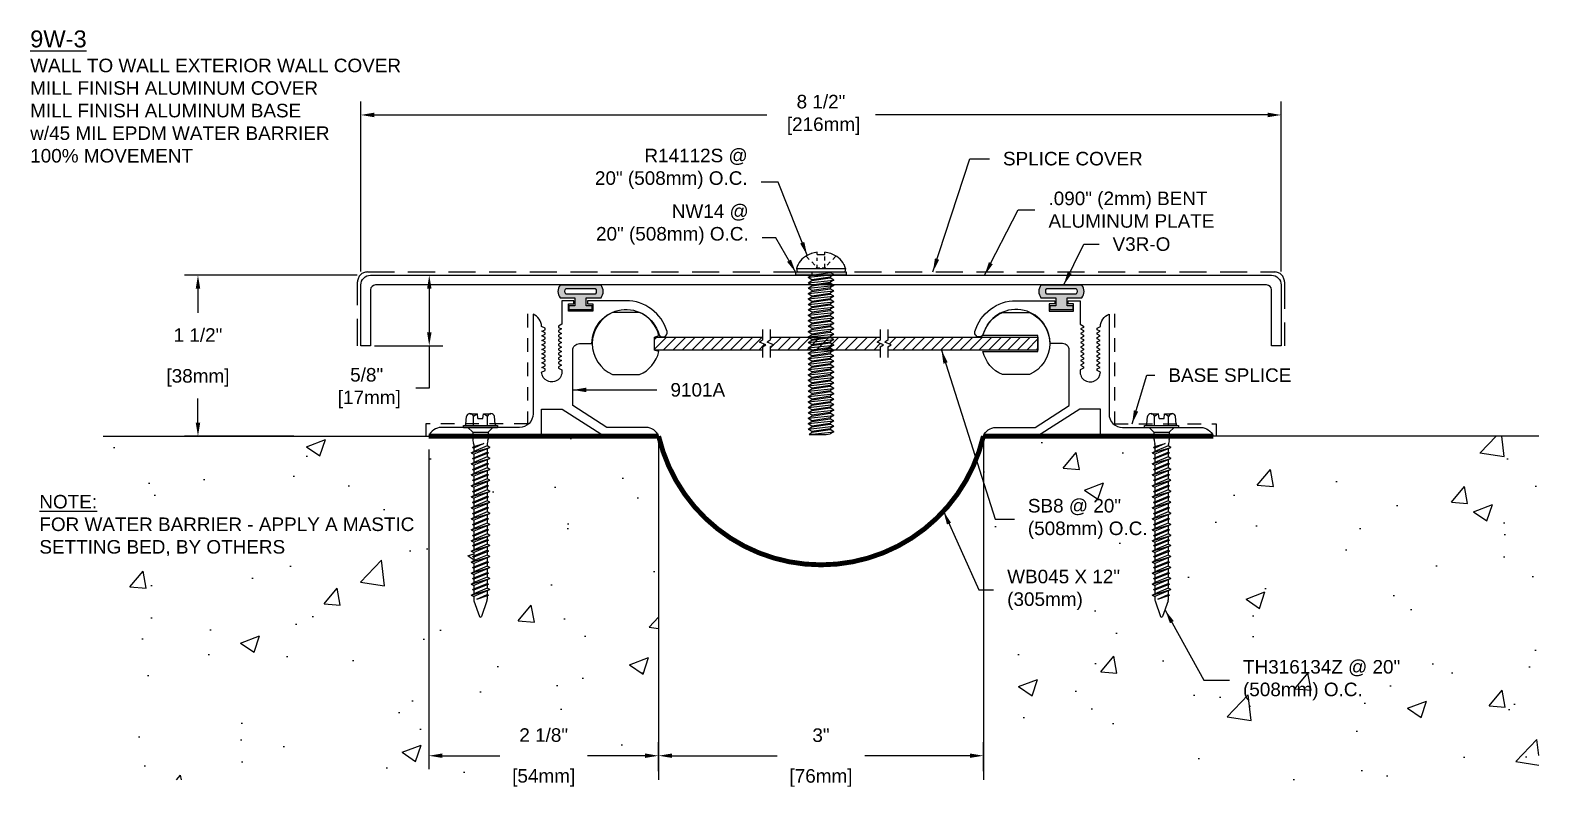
# Model space of a CAD drawing. Header units: inches. Extents: x 1.6 to 30.5, y 3.5 to 10.5.
# Drawn here: x 1.63 to 15.56, y 3.53 to 10.51 of the extents above; entities that cross this region are included whole.
import ezdxf

# ---------------------------------------------------------------- set-up
doc = ezdxf.new("R2010")
doc.units = ezdxf.units.IN
doc.header["$MEASUREMENT"] = 0
doc.linetypes.add('DASHED2', pattern=[0.375, 0.25, -0.125])
for name, color, linetype in [('ANCHORS', 4, 'Continuous'), ('CONDITIONS', 1, 'Continuous'), ('DIMENSIONS', 3, 'Continuous'), ('FILLERS', 2, 'Continuous'), ('METALS', 7, 'Continuous'), ('TEXT', 2, 'Continuous')]:
    doc.layers.add(name, color=color, linetype=linetype)
doc.styles.add('ARIAL', font='arial.ttf')
doc.dimstyles.new('Arial', dxfattribs={"dimtxt": 0.125, "dimasz": 0.125, "dimexe": 0.125, "dimexo": 0.125, "dimgap": 0.125, "dimtad": 0, "dimtih": 1, "dimtoh": 1, "dimdec": 4, "dimzin": 3, "dimdsep": 46, "dimlunit": 4, "dimtxsty": 'ARIAL', "dimcen": 0.125, "dimadec": 0, "dimazin": 0, "dimtfac": 1, "dimtdec": 4, "dimtofl": 0, "dimtmove": 0, "dimatfit": 3, "dimfxl": 0, "dimfrac": 2, "dimtolj": 1, "dimtzin": 0, "dimarcsym": 0})
pattern_1 = [(50, (0, 0.045), (1.79315, -0.15688), [0.1875, -2.0625]), (355, (0, 0.045), (-0.34688, 1.88048), [0.15, -1.65]), (100.451, (0.1494, 0.032), (1.44627, 1.7236), [0.15935, -1.75286]), (46.184, (0, 0.545), (2.6681, -0.4138), [0.28125, -3.09375]), (96.636, (0.2223, 0.5105), (2.33666, 2.4353), [0.23903, -2.6293]), (351.184, (0, 0.545), (2.33665, 2.4353), [0.225, -2.475]), (21, (0.25, 0.42), (1.49227, -1.00655), [0.1875, -2.0625]), (326, (0.25, 0.42), (0.60829, 1.81288), [0.15, -1.65]), (71.451, (0.3744, 0.3361), (2.10056, 0.80633), [0.15935, -1.75286]), (37.5, (0, 0.045), (0.0304, 0.832235), [0, -1.63, 0, -1.675, 0, -1.65625]), (7.5, (0, 0.045), (0.657674, 0.98603), [0, -0.955, 0, -1.5925, 0, -0.63125]), (327.5, (-0.5575, 0.045), (1.334556, -0.056387), [0, -0.625, 0, -1.95, 0, -2.5875]), (317.5, (-0.8075, 0.045), (1.457965, 0.25026), [0, -0.8125, 0, -1.295, 0, -1.8375])]

# ---------------------------------------------------------------- blocks, each defined once
blk = doc.blocks.new('TH-316134')
for p, q in [((-0.157, 0.019), (0.157, 0.019)), ((-0.157, 0), (-0.157, 0.019)), ((-0.157, 0), (0.157, 0)), ((-0.135, 0.029), (-0.129, 0.1)), ((-0.115, 0), (-0.07, -0.045)), ((-0.097, 0.127), (-0.027, 0.127)), ((-0.065, 0.019), (-0.065, 0.1)), ((-0.023, 0.083), (-0.027, 0.127)), ((-0.023, 0.083), (0.023, 0.083)), ((0.023, 0.083), (0.027, 0.127)), ((0.027, 0.127), (0.097, 0.127)), ((0.064, 0.019), (0.064, 0.1)), ((0.115, 0), (0.07, -0.045)), ((0.135, 0.029), (0.129, 0.1)), ((0.157, 0.019), (0.157, 0)), ((-0.07, -0.045), (0.07, -0.045)), ((-0.07, -0.045), (-0.07, -0.112)), ((-0.069, -0.122), (-0.063, -0.148)), ((0.069, -0.122), (0.063, -0.148)), ((0.07, -0.045), (0.07, -0.112)), ((-0.086, -0.234), (0.086, -0.184)), ((-0.086, -0.234), (-0.062, -0.221)), ((-0.086, -0.234), (-0.062, -0.247)), ((-0.074, -0.184), (0.032, -0.147)), ((-0.074, -0.184), (-0.062, -0.177)), ((-0.074, -0.184), (-0.062, -0.19)), ((-0.074, -0.285), (0.074, -0.234)), ((0.032, -0.147), (-0.062, -0.19)), ((-0.062, -0.177), (0.032, -0.147)), ((-0.062, -0.157), (-0.062, -0.177)), ((0.062, -0.171), (-0.062, -0.221)), ((-0.062, -0.19), (-0.062, -0.221)), ((0.062, -0.197), (-0.062, -0.247)), ((-0.062, -0.279), (0.062, -0.228)), ((0.062, -0.241), (-0.062, -0.291)), ((-0.062, -0.247), (-0.062, -0.279)), ((0.062, -0.272), (-0.062, -0.323)), ((0.062, -0.157), (0.062, -0.171)), ((0.086, -0.184), (0.062, -0.171)), ((0.086, -0.184), (0.062, -0.197)), ((0.062, -0.197), (0.062, -0.228)), ((0.074, -0.234), (0.062, -0.228)), ((0.074, -0.234), (0.062, -0.241)), ((0.062, -0.241), (0.062, -0.272)), ((0.086, -0.285), (0.062, -0.272)), ((-0.086, -0.336), (0.086, -0.285)), ((-0.086, -0.336), (-0.062, -0.323)), ((-0.086, -0.336), (-0.062, -0.349)), ((-0.086, -0.437), (0.086, -0.387)), ((-0.074, -0.285), (-0.062, -0.279)), ((-0.074, -0.285), (-0.062, -0.291)), ((-0.074, -0.387), (0.074, -0.336)), ((-0.074, -0.387), (-0.062, -0.381)), ((-0.074, -0.387), (-0.062, -0.393)), ((-0.062, -0.291), (-0.062, -0.323)), ((0.062, -0.298), (-0.062, -0.349)), ((-0.062, -0.381), (0.062, -0.33)), ((0.062, -0.342), (-0.062, -0.393)), ((-0.062, -0.349), (-0.062, -0.381)), ((0.062, -0.374), (-0.062, -0.425)), ((-0.062, -0.393), (-0.062, -0.425)), ((0.062, -0.4), (-0.062, -0.45)), ((0.086, -0.285), (0.062, -0.298)), ((0.062, -0.298), (0.062, -0.33)), ((0.074, -0.336), (0.062, -0.33)), ((0.074, -0.336), (0.062, -0.342)), ((0.062, -0.342), (0.062, -0.374)), ((0.086, -0.387), (0.062, -0.374)), ((0.086, -0.387), (0.062, -0.4)), ((0.062, -0.4), (0.062, -0.431)), ((-0.086, -0.437), (-0.062, -0.425)), ((-0.086, -0.437), (-0.062, -0.45)), ((-0.086, -0.539), (0.086, -0.488)), ((-0.086, -0.539), (-0.062, -0.526)), ((-0.086, -0.539), (-0.062, -0.552)), ((-0.074, -0.488), (0.074, -0.437)), ((-0.074, -0.488), (-0.062, -0.482)), ((-0.074, -0.488), (-0.062, -0.494)), ((-0.074, -0.59), (0.074, -0.539)), ((-0.062, -0.482), (0.062, -0.431)), ((0.062, -0.444), (-0.062, -0.494)), ((-0.062, -0.45), (-0.062, -0.482)), ((0.062, -0.475), (-0.062, -0.526)), ((-0.062, -0.494), (-0.062, -0.526)), ((0.062, -0.501), (-0.062, -0.552)), ((-0.062, -0.584), (0.062, -0.533)), ((0.062, -0.545), (-0.062, -0.596)), ((-0.062, -0.552), (-0.062, -0.584)), ((0.074, -0.437), (0.062, -0.431)), ((0.074, -0.437), (0.062, -0.444)), ((0.062, -0.444), (0.062, -0.475)), ((0.086, -0.488), (0.062, -0.475)), ((0.086, -0.488), (0.062, -0.501)), ((0.062, -0.501), (0.062, -0.533)), ((0.074, -0.539), (0.062, -0.533)), ((0.074, -0.539), (0.062, -0.545)), ((0.062, -0.545), (0.062, -0.577)), ((-0.086, -0.641), (0.086, -0.59)), ((-0.086, -0.641), (-0.062, -0.628)), ((-0.086, -0.641), (-0.062, -0.654)), ((-0.086, -0.742), (0.086, -0.691)), ((-0.074, -0.59), (-0.062, -0.584)), ((-0.074, -0.59), (-0.062, -0.596)), ((-0.074, -0.691), (0.074, -0.641)), ((-0.074, -0.691), (-0.062, -0.685)), ((-0.074, -0.691), (-0.062, -0.698)), ((0.062, -0.577), (-0.062, -0.628)), ((-0.062, -0.596), (-0.062, -0.628)), ((0.062, -0.603), (-0.062, -0.654)), ((-0.062, -0.685), (0.062, -0.634)), ((0.062, -0.647), (-0.062, -0.698)), ((-0.062, -0.654), (-0.062, -0.685)), ((0.062, -0.678), (-0.062, -0.729)), ((0.086, -0.59), (0.062, -0.577)), ((0.086, -0.59), (0.062, -0.603)), ((0.062, -0.603), (0.062, -0.634)), ((0.074, -0.641), (0.062, -0.634)), ((0.074, -0.641), (0.062, -0.647)), ((0.062, -0.647), (0.062, -0.678)), ((0.086, -0.691), (0.062, -0.678)), ((0.086, -0.691), (0.062, -0.704)), ((-0.086, -0.742), (-0.062, -0.729)), ((-0.086, -0.742), (-0.062, -0.755)), ((-0.086, -0.844), (0.086, -0.793)), ((-0.086, -0.844), (-0.062, -0.831)), ((-0.074, -0.793), (0.074, -0.742)), ((-0.074, -0.793), (-0.062, -0.787)), ((-0.074, -0.793), (-0.062, -0.799)), ((-0.062, -0.698), (-0.062, -0.729)), ((0.062, -0.704), (-0.062, -0.755)), ((-0.062, -0.787), (0.062, -0.736)), ((0.062, -0.748), (-0.062, -0.799)), ((-0.062, -0.755), (-0.062, -0.787)), ((0.062, -0.78), (-0.062, -0.831)), ((-0.062, -0.799), (-0.062, -0.831)), ((0.062, -0.806), (-0.062, -0.857)), ((0.062, -0.704), (0.062, -0.736)), ((0.074, -0.742), (0.062, -0.736)), ((0.074, -0.742), (0.062, -0.748)), ((0.062, -0.748), (0.062, -0.78)), ((0.086, -0.793), (0.062, -0.78)), ((0.086, -0.793), (0.062, -0.806)), ((0.062, -0.806), (0.062, -0.838)), ((-0.086, -0.844), (-0.062, -0.857)), ((-0.086, -0.945), (0.086, -0.895)), ((-0.086, -0.945), (-0.062, -0.932)), ((-0.086, -0.945), (-0.062, -0.958)), ((-0.074, -0.895), (0.074, -0.844)), ((-0.074, -0.895), (-0.062, -0.888)), ((-0.074, -0.895), (-0.062, -0.901)), ((-0.074, -0.996), (0.074, -0.945)), ((-0.062, -0.888), (0.062, -0.838)), ((0.062, -0.85), (-0.062, -0.901)), ((-0.062, -0.857), (-0.062, -0.888)), ((0.062, -0.882), (-0.062, -0.932)), ((-0.062, -0.901), (-0.062, -0.932)), ((0.062, -0.907), (-0.062, -0.958)), ((-0.062, -0.99), (0.062, -0.939)), ((0.062, -0.951), (-0.062, -1.002)), ((-0.062, -0.958), (-0.062, -0.99)), ((0.074, -0.844), (0.062, -0.838)), ((0.074, -0.844), (0.062, -0.85)), ((0.062, -0.85), (0.062, -0.882)), ((0.086, -0.895), (0.062, -0.882)), ((0.086, -0.895), (0.062, -0.907)), ((0.062, -0.907), (0.062, -0.939)), ((0.074, -0.945), (0.062, -0.939)), ((0.074, -0.945), (0.062, -0.951)), ((0.062, -0.951), (0.062, -0.983)), ((-0.086, -1.047), (0.086, -0.996)), ((-0.086, -1.047), (-0.062, -1.034)), ((-0.086, -1.047), (-0.062, -1.06)), ((-0.086, -1.141), (0.086, -1.09)), ((-0.074, -0.996), (-0.062, -0.99)), ((-0.074, -0.996), (-0.062, -1.002)), ((-0.074, -1.09), (0.074, -1.039)), ((-0.074, -1.09), (-0.062, -1.084)), ((-0.074, -1.09), (-0.062, -1.096)), ((0.062, -0.983), (-0.062, -1.034)), ((-0.062, -1.002), (-0.062, -1.034)), ((0.062, -1.009), (-0.062, -1.06)), ((-0.062, -1.084), (0.062, -1.033)), ((0.062, -1.045), (-0.062, -1.096)), ((-0.062, -1.052), (-0.062, -1.084)), ((0.062, -1.077), (-0.062, -1.128)), ((-0.062, -1.096), (-0.062, -1.128)), ((0.062, -1.103), (-0.062, -1.154)), ((0.086, -0.996), (0.062, -0.983)), ((0.086, -0.996), (0.062, -1.009)), ((0.062, -1.001), (0.062, -1.033)), ((0.074, -1.039), (0.062, -1.033)), ((0.074, -1.039), (0.062, -1.045)), ((0.062, -1.045), (0.062, -1.077)), ((0.086, -1.09), (0.062, -1.077)), ((0.086, -1.09), (0.062, -1.103)), ((0.062, -1.103), (0.062, -1.134)), ((-0.086, -1.141), (-0.062, -1.128)), ((-0.086, -1.141), (-0.062, -1.154)), ((-0.086, -1.242), (0.086, -1.191)), ((-0.086, -1.242), (-0.062, -1.229)), ((-0.086, -1.242), (-0.062, -1.255)), ((-0.074, -1.191), (0.074, -1.141)), ((-0.074, -1.191), (-0.062, -1.185)), ((-0.074, -1.191), (-0.062, -1.198)), ((-0.074, -1.293), (0.074, -1.242)), ((-0.062, -1.185), (0.062, -1.134)), ((0.062, -1.147), (-0.062, -1.198)), ((-0.062, -1.154), (-0.062, -1.185)), ((0.062, -1.178), (-0.062, -1.229)), ((-0.062, -1.198), (-0.062, -1.229)), ((0.062, -1.204), (-0.062, -1.255)), ((-0.062, -1.287), (0.062, -1.236)), ((0.062, -1.248), (-0.062, -1.299)), ((0.074, -1.141), (0.062, -1.134)), ((0.074, -1.141), (0.062, -1.147)), ((0.062, -1.147), (0.062, -1.178)), ((0.086, -1.191), (0.062, -1.178)), ((0.086, -1.191), (0.062, -1.204)), ((0.062, -1.204), (0.062, -1.236)), ((0.074, -1.242), (0.062, -1.236)), ((0.074, -1.242), (0.062, -1.248)), ((0.062, -1.248), (0.062, -1.28)), ((-0.086, -1.344), (0.086, -1.293)), ((-0.086, -1.344), (-0.062, -1.331)), ((-0.086, -1.344), (-0.062, -1.357)), ((-0.074, -1.293), (-0.062, -1.287)), ((-0.074, -1.293), (-0.062, -1.299)), ((-0.074, -1.395), (0.074, -1.344)), ((-0.074, -1.395), (-0.062, -1.388)), ((-0.062, -1.255), (-0.062, -1.287)), ((0.062, -1.28), (-0.062, -1.331)), ((-0.062, -1.299), (-0.062, -1.331)), ((0.062, -1.306), (-0.062, -1.357)), ((-0.062, -1.388), (0.062, -1.338)), ((0.062, -1.35), (-0.062, -1.401)), ((-0.062, -1.357), (-0.062, -1.388)), ((0.062, -1.382), (-0.062, -1.432)), ((0.086, -1.293), (0.062, -1.28)), ((0.086, -1.293), (0.062, -1.306)), ((0.062, -1.306), (0.062, -1.338)), ((0.074, -1.344), (0.062, -1.338)), ((0.074, -1.344), (0.062, -1.35)), ((0.062, -1.35), (0.062, -1.382)), ((0.086, -1.395), (0.062, -1.382)), ((-0.086, -1.445), (0.086, -1.395)), ((-0.086, -1.445), (-0.062, -1.432)), ((-0.086, -1.445), (-0.062, -1.458)), ((-0.086, -1.547), (0.086, -1.496)), ((-0.074, -1.395), (-0.062, -1.401)), ((-0.074, -1.496), (0.074, -1.445)), ((-0.074, -1.496), (-0.062, -1.49)), ((-0.074, -1.496), (-0.062, -1.502)), ((-0.062, -1.401), (-0.062, -1.432)), ((0.062, -1.407), (-0.062, -1.458)), ((-0.062, -1.49), (0.062, -1.439)), ((0.062, -1.451), (-0.062, -1.502)), ((-0.062, -1.458), (-0.062, -1.49)), ((0.062, -1.483), (-0.062, -1.534)), ((-0.062, -1.502), (-0.062, -1.534)), ((0.062, -1.509), (-0.062, -1.56)), ((0.086, -1.395), (0.062, -1.407)), ((0.062, -1.407), (0.062, -1.439)), ((0.074, -1.445), (0.062, -1.439)), ((0.074, -1.445), (0.062, -1.451)), ((0.062, -1.451), (0.062, -1.483)), ((0.086, -1.496), (0.062, -1.483)), ((0.086, -1.496), (0.062, -1.509)), ((0.062, -1.509), (0.062, -1.541)), ((-0.086, -1.547), (-0.062, -1.534)), ((-0.086, -1.547), (-0.062, -1.56)), ((-0.062, -1.56), (-0.062, -1.586)), ((-0.06, -1.601), (-0.01, -1.744)), ((-0.034, -1.584), (0.062, -1.541)), ((-0.034, -1.584), (0.074, -1.547)), ((0.062, -1.553), (-0.034, -1.584)), ((0.06, -1.601), (0.01, -1.744)), ((0.074, -1.547), (0.062, -1.541)), ((0.074, -1.547), (0.062, -1.553)), ((0.062, -1.553), (0.062, -1.586))]:
    blk.add_line(p, q)
for centre, radius, start, end in [((-0.146, 0.03), 0.0112, 270, 355), ((-0.097, 0.095), 0.0327, 9.285, 170.715), ((0, 0.038), 0.0896, 107.4215, 136.0407), ((0, 0.038), 0.0896, 43.9593, 72.5785), ((0.097, 0.095), 0.0327, 9.285, 170.715), ((0.146, 0.03), 0.0112, 185, 270), ((-0.023, -0.112), 0.0465, 180, 191.9357), ((0.023, -0.112), 0.0465, 348.0643, 0), ((-0.109, -0.157), 0.0465, 0, 11.9357), ((0.109, -0.157), 0.0465, 168.0643, 180), ((-0.016, -1.586), 0.0465, 180, 199.3058), ((0.016, -1.586), 0.0465, 340.6942, 0), ((0, -1.739), 0.0106, 204.1001, 335.8999)]:
    blk.add_arc(centre, radius, start, end)
blk = doc.blocks.new('TH316134')
blk.add_blockref('TH-316134', (0, 0))
blk = doc.blocks.new('*D3')
at = {"layer": 'Defpoints', "color": 0}
for p in [(4.769, 8.25), (3.175, 6.765), (4.184, 6.765)]:
    blk.add_point(p, dxfattribs=at)
at = {"layer": 'DIMENSIONS', "color": 0, "lineweight": -2}
for p, q in [((4.644, 8.25), (3.05, 8.25)), ((3.175, 8.125), (3.175, 7.902)), ((3.175, 6.89), (3.175, 7.113)), ((4.059, 6.765), (3.05, 6.765))]:
    blk.add_line(p, q, dxfattribs=at)
at = {"layer": 'DIMENSIONS', "color": 0}
for points in [[(3.154, 8.125), (3.196, 8.125), (3.175, 8.25)], [(3.154, 6.89), (3.196, 6.89), (3.175, 6.765)]]:
    blk.add_solid(points, dxfattribs=at)
at = {"layer": 'DIMENSIONS', "color": 0, "char_height": 0.125, "attachment_point": 5, "style": 'ARIAL'}
for s, insert in [('\\A1;1 1/2"', (3.175, 7.697)), ('\\A1;[38mm]', (3.175, 7.302))]:
    blk.add_mtext(s, dxfattribs=dict(at, insert=insert))
blk = doc.blocks.new('*D4')
at = {"layer": 'Defpoints', "color": 0}
for p in [(5.307, 6.765), (7.429, 3.815), (7.429, 3.547)]:
    blk.add_point(p, dxfattribs=at)
at = {"layer": 'DIMENSIONS', "color": 0, "lineweight": -2}
for p, q in [((5.307, 6.64), (5.307, 3.69)), ((7.429, 3.672), (7.429, 3.94)), ((5.432, 3.815), (5.963, 3.815)), ((7.304, 3.815), (6.772, 3.815))]:
    blk.add_line(p, q, dxfattribs=at)
at = {"layer": 'DIMENSIONS', "color": 0}
for points in [[(5.432, 3.836), (5.432, 3.795), (5.307, 3.815)], [(7.304, 3.836), (7.304, 3.795), (7.429, 3.815)]]:
    blk.add_solid(points, dxfattribs=at)
at = {"layer": 'DIMENSIONS', "color": 0, "char_height": 0.125, "attachment_point": 5, "style": 'ARIAL'}
for s, insert in [('\\A1;2 1/8"', (6.368, 4.005)), ('\\A1;[54mm]', (6.368, 3.611))]:
    blk.add_mtext(s, dxfattribs=dict(at, insert=insert))
blk = doc.blocks.new('*D5')
at = {"layer": 'Defpoints', "color": 0}
for p in [(4.769, 8.25), (4.679, 7.597), (5.311, 7.597)]:
    blk.add_point(p, dxfattribs=at)
at = {"layer": 'DIMENSIONS', "color": 0, "lineweight": -2}
for p, q in [((4.894, 8.25), (5.436, 8.25)), ((5.311, 8.125), (5.311, 7.722)), ((4.804, 7.597), (5.436, 7.597)), ((5.311, 7.597), (5.311, 7.208)), ((5.311, 7.208), (5.186, 7.208))]:
    blk.add_line(p, q, dxfattribs=at)
at = {"layer": 'DIMENSIONS', "color": 0}
for points in [[(5.291, 8.125), (5.332, 8.125), (5.311, 8.25)], [(5.291, 7.722), (5.332, 7.722), (5.311, 7.597)]]:
    blk.add_solid(points, dxfattribs=at)
at = {"layer": 'DIMENSIONS', "color": 0, "insert": (4.733, 7.208), "char_height": 0.125, "attachment_point": 5, "style": 'ARIAL'}
blk.add_mtext('\\A1;5/8"\\P [17mm]', dxfattribs=at)
blk = doc.blocks.new('*D6')
at = {"layer": 'Defpoints', "color": 0}
for p in [(10.429, 3.815), (7.429, 3.547), (10.429, 3.547)]:
    blk.add_point(p, dxfattribs=at)
at = {"layer": 'DIMENSIONS', "color": 0, "lineweight": -2}
for p, q in [((7.429, 3.672), (7.429, 3.94)), ((10.429, 3.672), (10.429, 3.94)), ((7.554, 3.815), (8.525, 3.815)), ((10.304, 3.815), (9.334, 3.815))]:
    blk.add_line(p, q, dxfattribs=at)
at = {"layer": 'DIMENSIONS', "color": 0}
for points in [[(7.554, 3.836), (7.554, 3.795), (7.429, 3.815)], [(10.304, 3.836), (10.304, 3.795), (10.429, 3.815)]]:
    blk.add_solid(points, dxfattribs=at)
at = {"layer": 'DIMENSIONS', "color": 0, "char_height": 0.125, "attachment_point": 5, "style": 'ARIAL'}
for s, insert in [('\\A1;3"', (8.929, 4.004)), ('\\A1;[76mm]', (8.929, 3.61))]:
    blk.add_mtext(s, dxfattribs=dict(at, insert=insert))
blk = doc.blocks.new('*D7')
at = {"layer": 'Defpoints', "color": 0}
for p in [(13.179, 9.729), (4.679, 8.16), (13.179, 8.16)]:
    blk.add_point(p, dxfattribs=at)
at = {"layer": 'DIMENSIONS', "color": 0, "lineweight": -2}
for p, q in [((4.679, 8.285), (4.679, 9.854)), ((13.179, 8.285), (13.179, 9.854)), ((4.804, 9.729), (8.428, 9.729)), ((13.054, 9.729), (9.431, 9.729))]:
    blk.add_line(p, q, dxfattribs=at)
at = {"layer": 'DIMENSIONS', "color": 0}
for points in [[(4.804, 9.75), (4.804, 9.708), (4.679, 9.729)], [(13.054, 9.75), (13.054, 9.708), (13.179, 9.729)]]:
    blk.add_solid(points, dxfattribs=at)
at = {"layer": 'DIMENSIONS', "color": 0, "insert": (8.929, 9.729), "char_height": 0.125, "attachment_point": 5, "style": 'ARIAL'}
blk.add_mtext('\\A1;8 1/2"\\P [216mm]', dxfattribs=at)
blk = doc.blocks.new('SB8')
h = blk.add_hatch()
h.set_pattern_fill('ANSI31', color=256, scale=0.5, style=0)
h.paths.add_polyline_path([(10.933, 12.34), (10.933, 12.46), (9.547, 12.46), (9.547, 12.43), (9.518, 12.411), (9.576, 12.389), (9.547, 12.37), (9.547, 12.34)])
h.paths.add_polyline_path([(8.46, 12.46), (8.46, 12.43), (8.431, 12.411), (8.489, 12.389), (8.46, 12.37), (8.46, 12.34), (9.477, 12.34), (9.477, 12.37), (9.506, 12.389), (9.448, 12.411), (9.477, 12.43), (9.477, 12.46)])
h.paths.add_polyline_path([(8.361, 12.411), (8.39, 12.43), (8.39, 12.46), (7.391, 12.46), (7.391, 12.34), (8.39, 12.34), (8.39, 12.37), (8.419, 12.389)])
for p, q in [((8.39, 12.43), (8.361, 12.411)), ((8.419, 12.389), (8.361, 12.411)), ((8.39, 12.53), (8.39, 12.43)), ((8.46, 12.43), (8.431, 12.411)), ((8.489, 12.389), (8.431, 12.411)), ((8.46, 12.53), (8.46, 12.43)), ((9.477, 12.43), (9.448, 12.411)), ((9.506, 12.389), (9.448, 12.411)), ((9.477, 12.53), (9.477, 12.43)), ((9.547, 12.43), (9.518, 12.411)), ((9.576, 12.389), (9.518, 12.411)), ((9.547, 12.53), (9.547, 12.43)), ((8.39, 12.37), (8.419, 12.389)), ((8.39, 12.37), (8.39, 12.27)), ((8.46, 12.37), (8.489, 12.389)), ((8.46, 12.37), (8.46, 12.27)), ((9.477, 12.37), (9.506, 12.389)), ((9.477, 12.37), (9.477, 12.27)), ((9.547, 12.37), (9.576, 12.389)), ((9.547, 12.37), (9.547, 12.27))]:
    blk.add_line(p, q)
for points in [[(7.432, 12.474, 0.233897), (7.254, 12.686), (7.004, 12.686, 0.654654), (7.004, 12.113), (7.254, 12.113, 0.233897), (7.432, 12.325), (7.391, 12.34), (7.391, 12.46)], [(10.933, 12.474), (10.425, 12.474, -0.233897), (10.604, 12.686), (10.854, 12.686, -0.654654), (10.854, 12.113), (10.604, 12.113, -0.233897), (10.425, 12.325), (10.933, 12.325)]]:
    blk.add_lwpolyline(points, format="xyb", close=True)
for points in [[(7.391, 12.46), (8.39, 12.46)], [(8.46, 12.46), (9.477, 12.46)], [(9.547, 12.46), (10.933, 12.46), (10.933, 12.34), (9.547, 12.34)], [(8.39, 12.34), (7.391, 12.34)], [(9.477, 12.34), (8.46, 12.34)]]:
    blk.add_lwpolyline(points)
blk = doc.blocks.new('9101a')
blk.add_lwpolyline([(-0.925, 0.836), (-0.897, 0.822), (-0.925, 0.807), (-0.925, 0.795), (-0.897, 0.78), (-0.925, 0.766), (-0.925, 0.753), (-0.897, 0.739), (-0.925, 0.724), (-0.925, 0.711), (-0.897, 0.697), (-0.925, 0.682), (-0.925, 0.67), (-0.897, 0.655), (-0.925, 0.641), (-0.925, 0.628), (-0.895, 0.613, -1.093785), (-1.08, 0.591), (-1.049, 0.607), (-1.049, 0.62), (-1.077, 0.634), (-1.049, 0.649), (-1.049, 0.661), (-1.077, 0.676), (-1.049, 0.691), (-1.049, 0.703), (-1.077, 0.718), (-1.049, 0.732), (-1.049, 0.745), (-1.077, 0.759), (-1.049, 0.774), (-1.049, 0.786), (-1.077, 0.801), (-1.049, 0.816), (-1.049, 0.828), (-1.077, 0.843), (-1.049, 0.857), (-1.049, 0.87), (-1.077, 0.884), (-1.049, 0.899), (-1.049, 0.911), (-1.077, 0.926), (-1.049, 0.941), (-1.049, 0.953), (-1.077, 0.968), (-1.049, 0.982), (-1.049, 0.995), (-1.08, 1.011, 0.304337), (-1.16, 1.125), (-1.16, 0.205, -0.414214), (-1.285, 0.08), (-2.006, 0.08, 0.310805), (-2.123, 0), (-1.08, 0), (-1.08, 0.25), (-0.89, 0.25), (-0.5, 0), (0, 0, 0.306943), (-0.115, 0.08), (-0.477, 0.08), (-0.793, 0.283), (-0.793, 0.792, -0.414214), (-0.731, 0.854), (-0.616, 0.854, -0.865696), (0.001, 0.944, 1), (0.078, 0.966, 0.330951), (-0.301, 1.25), (-0.658, 1.25), (-0.658, 1.22), (-0.608, 1.22), (-0.608, 1.152), (-0.833, 1.152), (-0.833, 1.22), (-0.783, 1.22), (-0.783, 1.25), (-0.893, 1.25), (-0.893, 1.032), (-0.925, 1.016), (-0.925, 1.003), (-0.897, 0.989), (-0.925, 0.974), (-0.925, 0.961), (-0.897, 0.947), (-0.925, 0.932), (-0.925, 0.92), (-0.897, 0.905), (-0.925, 0.891), (-0.925, 0.878), (-0.897, 0.864), (-0.925, 0.849)], format="xyb", close=True)
blk = doc.blocks.new('V3Rb')
h = blk.add_hatch(color=256)
h.paths.add_polyline_path([(0.189, 0.227), (-0.189, 0.227, 0.336159), (-0.189, 0.11), (-0.053, 0.11), (-0.053, 0.035), (-0.108, 0.035), (-0.108, 0), (0.108, 0), (0.108, 0.035), (0.052, 0.035), (0.052, 0.11), (0.15, 0.11), (0.189, 0.11, 0.336159)])
h.paths.add_polyline_path([(0.136, 0.142), (-0.136, 0.142, -0.325717), (-0.136, 0.196), (0.136, 0.196, -0.325717)], flags=16)
blk.add_lwpolyline([(0.189, 0.11, 0.336159), (0.189, 0.227), (-0.189, 0.227, 0.336159), (-0.189, 0.11), (-0.053, 0.11), (-0.053, 0.035), (-0.108, 0.035), (-0.108, 0), (0.108, 0), (0.108, 0.035), (0.052, 0.035), (0.052, 0.11), (0.189, 0.11)], format="xyb")
blk.add_lwpolyline([(0.136, 0.196, -0.325717), (0.136, 0.142), (-0.136, 0.142, -0.325717), (-0.136, 0.196)], format="xyb", close=True)
blk = doc.blocks.new('R14112')
for p, q in [((-0.109, 0.116), (-0.133, 0.141)), ((-0.034, 0.161), (-0.034, 0.182)), ((-0.034, 0.161), (0.034, 0.161)), ((0.034, 0.161), (0.034, 0.182)), ((0.034, 0.106), (0.034, 0.142)), ((0.109, 0.116), (0.133, 0.141)), ((-0.226, 0.031), (0.226, 0.031)), ((-0.226, 0.031), (-0.22, 0)), ((-0.22, 0), (0.22, 0)), ((-0.057, 0.062), (-0.086, 0.092)), ((-0.085, 0), (-0.085, -0.03)), ((-0.034, 0.038), (-0.042, 0.046)), ((-0.034, 0.103), (-0.034, 0.131)), ((-0.034, 0.038), (-0.034, 0.065)), ((-0.034, 0.038), (-0.01, 0.038)), ((0.01, 0.038), (0.034, 0.038)), ((0.034, 0.038), (0.034, 0.073)), ((0.034, 0.038), (0.042, 0.046)), ((0.057, 0.062), (0.086, 0.092)), ((0.085, 0), (0.085, -0.005)), ((0.226, 0.031), (0.22, 0)), ((-0.119, -0.05), (0.119, -0.025)), ((-0.119, -0.05), (-0.085, -0.03)), ((-0.119, -0.05), (-0.085, -0.07)), ((-0.119, -0.1), (0.119, -0.075)), ((-0.119, -0.1), (-0.085, -0.08)), ((-0.119, -0.1), (-0.085, -0.12)), ((-0.119, -0.15), (0.119, -0.125)), ((-0.119, -0.15), (-0.085, -0.13)), ((-0.085, -0.03), (0.085, -0.005)), ((-0.085, -0.07), (0.085, -0.045)), ((-0.085, -0.08), (0.085, -0.055)), ((-0.085, -0.07), (-0.085, -0.08)), ((-0.085, -0.12), (0.085, -0.095)), ((-0.085, -0.13), (0.085, -0.105)), ((-0.085, -0.12), (-0.085, -0.13)), ((0.119, -0.025), (0.085, -0.005)), ((0.119, -0.025), (0.085, -0.045)), ((0.085, -0.045), (0.085, -0.055)), ((0.119, -0.075), (0.085, -0.055)), ((0.119, -0.075), (0.085, -0.095)), ((0.085, -0.095), (0.085, -0.105)), ((0.119, -0.125), (0.085, -0.105)), ((0.119, -0.125), (0.085, -0.145)), ((-0.119, -0.15), (-0.085, -0.17)), ((-0.119, -0.2), (0.119, -0.175)), ((-0.119, -0.2), (-0.085, -0.18)), ((-0.119, -0.2), (-0.085, -0.22)), ((-0.119, -0.25), (0.119, -0.225)), ((-0.119, -0.25), (-0.085, -0.23)), ((-0.119, -0.25), (-0.085, -0.27)), ((-0.119, -0.3), (0.119, -0.275)), ((-0.085, -0.17), (0.085, -0.145)), ((-0.085, -0.18), (0.085, -0.155)), ((-0.085, -0.17), (-0.085, -0.18)), ((-0.085, -0.22), (0.085, -0.195)), ((-0.085, -0.23), (0.085, -0.205)), ((-0.085, -0.22), (-0.085, -0.23)), ((-0.085, -0.27), (0.085, -0.245)), ((-0.085, -0.28), (0.085, -0.255)), ((-0.085, -0.27), (-0.085, -0.28)), ((0.085, -0.145), (0.085, -0.155)), ((0.119, -0.175), (0.085, -0.155)), ((0.119, -0.175), (0.085, -0.195)), ((0.085, -0.195), (0.085, -0.205)), ((0.119, -0.225), (0.085, -0.205)), ((0.119, -0.225), (0.085, -0.245)), ((0.085, -0.245), (0.085, -0.255)), ((0.119, -0.275), (0.085, -0.255)), ((0.119, -0.275), (0.085, -0.295)), ((-0.119, -0.3), (-0.085, -0.28)), ((-0.119, -0.3), (-0.085, -0.32)), ((-0.119, -0.35), (0.119, -0.325)), ((-0.119, -0.35), (-0.085, -0.33)), ((-0.119, -0.35), (-0.085, -0.37)), ((-0.119, -0.4), (0.119, -0.375)), ((-0.119, -0.4), (-0.085, -0.38)), ((-0.119, -0.4), (-0.085, -0.42)), ((-0.085, -0.32), (0.085, -0.295)), ((-0.085, -0.33), (0.085, -0.305)), ((-0.085, -0.32), (-0.085, -0.33)), ((-0.085, -0.37), (0.085, -0.345)), ((-0.085, -0.38), (0.085, -0.355)), ((-0.085, -0.37), (-0.085, -0.38)), ((-0.085, -0.42), (0.085, -0.395)), ((-0.085, -0.43), (0.085, -0.405)), ((0.085, -0.295), (0.085, -0.305)), ((0.119, -0.325), (0.085, -0.305)), ((0.119, -0.325), (0.085, -0.345)), ((0.085, -0.345), (0.085, -0.355)), ((0.119, -0.375), (0.085, -0.355)), ((0.119, -0.375), (0.085, -0.395)), ((0.085, -0.395), (0.085, -0.405)), ((0.119, -0.425), (0.085, -0.405)), ((-0.119, -0.45), (0.119, -0.425)), ((-0.119, -0.45), (-0.085, -0.43)), ((-0.119, -0.45), (-0.085, -0.47)), ((-0.119, -0.5), (0.119, -0.475)), ((-0.119, -0.5), (-0.085, -0.48)), ((-0.119, -0.5), (-0.085, -0.52)), ((-0.119, -0.55), (0.119, -0.525)), ((-0.119, -0.55), (-0.085, -0.53)), ((-0.119, -0.55), (-0.085, -0.57)), ((-0.085, -0.42), (-0.085, -0.43)), ((-0.085, -0.47), (0.085, -0.445)), ((-0.085, -0.48), (0.085, -0.455)), ((-0.085, -0.47), (-0.085, -0.48)), ((-0.085, -0.52), (0.085, -0.495)), ((-0.085, -0.53), (0.085, -0.505)), ((-0.085, -0.52), (-0.085, -0.53)), ((-0.085, -0.57), (0.085, -0.545)), ((-0.085, -0.58), (0.085, -0.555)), ((0.119, -0.425), (0.085, -0.445)), ((0.085, -0.445), (0.085, -0.455)), ((0.119, -0.475), (0.085, -0.455)), ((0.119, -0.475), (0.085, -0.495)), ((0.085, -0.495), (0.085, -0.505)), ((0.119, -0.525), (0.085, -0.505)), ((0.119, -0.525), (0.085, -0.545)), ((0.085, -0.545), (0.085, -0.555)), ((0.119, -0.575), (0.085, -0.555)), ((-0.119, -0.6), (0.119, -0.575)), ((-0.119, -0.6), (-0.085, -0.58)), ((-0.119, -0.6), (-0.085, -0.62)), ((-0.119, -0.65), (0.119, -0.625)), ((-0.119, -0.65), (-0.085, -0.63)), ((-0.119, -0.65), (-0.085, -0.67)), ((-0.119, -0.7), (0.119, -0.675)), ((-0.119, -0.7), (-0.085, -0.68)), ((-0.085, -0.57), (-0.085, -0.58)), ((-0.085, -0.62), (0.085, -0.595)), ((-0.085, -0.63), (0.085, -0.605)), ((-0.085, -0.62), (-0.085, -0.63)), ((-0.085, -0.67), (0.085, -0.645)), ((-0.085, -0.68), (0.085, -0.655)), ((-0.085, -0.67), (-0.085, -0.68)), ((-0.085, -0.72), (0.085, -0.695)), ((0.119, -0.575), (0.085, -0.595)), ((0.085, -0.595), (0.085, -0.605)), ((0.119, -0.625), (0.085, -0.605)), ((0.119, -0.625), (0.085, -0.645)), ((0.085, -0.645), (0.085, -0.655)), ((0.119, -0.675), (0.085, -0.655)), ((0.119, -0.675), (0.085, -0.695)), ((0.085, -0.695), (0.085, -0.705)), ((-0.119, -0.7), (-0.085, -0.72)), ((-0.119, -0.75), (0.119, -0.725)), ((-0.119, -0.75), (-0.085, -0.73)), ((-0.119, -0.75), (-0.085, -0.77)), ((-0.119, -0.8), (0.119, -0.775)), ((-0.119, -0.8), (-0.085, -0.78)), ((-0.119, -0.8), (-0.085, -0.82)), ((-0.119, -0.85), (0.119, -0.825)), ((-0.119, -0.85), (-0.085, -0.83)), ((-0.085, -0.73), (0.085, -0.705)), ((-0.085, -0.72), (-0.085, -0.73)), ((-0.085, -0.77), (0.085, -0.745)), ((-0.085, -0.78), (0.085, -0.755)), ((-0.085, -0.77), (-0.085, -0.78)), ((-0.085, -0.82), (0.085, -0.795)), ((-0.085, -0.83), (0.085, -0.805)), ((-0.085, -0.82), (-0.085, -0.83)), ((0.119, -0.725), (0.085, -0.705)), ((0.119, -0.725), (0.085, -0.745)), ((0.085, -0.745), (0.085, -0.755)), ((0.119, -0.775), (0.085, -0.755)), ((0.119, -0.775), (0.085, -0.795)), ((0.085, -0.795), (0.085, -0.805)), ((0.119, -0.825), (0.085, -0.805)), ((0.119, -0.825), (0.085, -0.845)), ((-0.119, -0.85), (-0.085, -0.87)), ((-0.119, -0.9), (0.119, -0.875)), ((-0.119, -0.9), (-0.085, -0.88)), ((-0.119, -0.9), (-0.085, -0.92)), ((-0.119, -0.95), (0.119, -0.925)), ((-0.119, -0.95), (-0.085, -0.93)), ((-0.119, -0.95), (-0.085, -0.97)), ((-0.119, -1), (0.119, -0.975)), ((-0.085, -0.87), (0.085, -0.845)), ((-0.085, -0.88), (0.085, -0.855)), ((-0.085, -0.87), (-0.085, -0.88)), ((-0.085, -0.92), (0.085, -0.895)), ((-0.085, -0.93), (0.085, -0.905)), ((-0.085, -0.92), (-0.085, -0.93)), ((-0.085, -0.97), (0.085, -0.945)), ((-0.085, -0.98), (0.085, -0.955)), ((-0.085, -0.97), (-0.085, -0.98)), ((0.085, -0.845), (0.085, -0.855)), ((0.119, -0.875), (0.085, -0.855)), ((0.119, -0.875), (0.085, -0.895)), ((0.085, -0.895), (0.085, -0.905)), ((0.119, -0.925), (0.085, -0.905)), ((0.119, -0.925), (0.085, -0.945)), ((0.085, -0.945), (0.085, -0.955)), ((0.119, -0.975), (0.085, -0.955)), ((0.119, -0.975), (0.085, -0.995)), ((-0.119, -1), (-0.085, -0.98)), ((-0.119, -1), (-0.085, -1.02)), ((-0.119, -1.05), (0.119, -1.025)), ((-0.119, -1.05), (-0.085, -1.03)), ((-0.119, -1.05), (-0.085, -1.07)), ((-0.119, -1.1), (0.119, -1.075)), ((-0.119, -1.1), (-0.085, -1.08)), ((-0.119, -1.1), (-0.085, -1.12)), ((-0.085, -1.02), (0.085, -0.995)), ((-0.085, -1.03), (0.085, -1.005)), ((-0.085, -1.02), (-0.085, -1.03)), ((-0.085, -1.07), (0.085, -1.045)), ((-0.085, -1.08), (0.085, -1.055)), ((-0.085, -1.07), (-0.085, -1.08)), ((-0.085, -1.12), (0.085, -1.095)), ((-0.085, -1.13), (0.085, -1.105)), ((0.085, -0.995), (0.085, -1.005)), ((0.119, -1.025), (0.085, -1.005)), ((0.119, -1.025), (0.085, -1.045)), ((0.085, -1.045), (0.085, -1.055)), ((0.119, -1.075), (0.085, -1.055)), ((0.119, -1.075), (0.085, -1.095)), ((0.085, -1.095), (0.085, -1.105)), ((0.119, -1.125), (0.085, -1.105)), ((-0.119, -1.15), (0.119, -1.125)), ((-0.119, -1.15), (-0.085, -1.13)), ((-0.119, -1.15), (-0.085, -1.17)), ((-0.119, -1.2), (0.119, -1.175)), ((-0.119, -1.2), (-0.085, -1.18)), ((-0.119, -1.2), (-0.085, -1.22)), ((-0.119, -1.25), (0.119, -1.225)), ((-0.119, -1.25), (-0.085, -1.23)), ((-0.119, -1.25), (-0.085, -1.27)), ((-0.085, -1.12), (-0.085, -1.13)), ((-0.085, -1.17), (0.085, -1.145)), ((-0.085, -1.18), (0.085, -1.155)), ((-0.085, -1.17), (-0.085, -1.18)), ((-0.085, -1.22), (0.085, -1.195)), ((-0.085, -1.23), (0.085, -1.205)), ((-0.085, -1.22), (-0.085, -1.23)), ((-0.085, -1.27), (0.085, -1.245)), ((0.119, -1.125), (0.085, -1.145)), ((0.085, -1.145), (0.085, -1.155)), ((0.119, -1.175), (0.085, -1.155)), ((0.119, -1.175), (0.085, -1.195)), ((0.085, -1.195), (0.085, -1.205)), ((0.119, -1.225), (0.085, -1.205)), ((0.119, -1.225), (0.085, -1.245)), ((0.085, -1.245), (0.085, -1.255)), ((-0.119, -1.3), (0.119, -1.275)), ((-0.119, -1.3), (-0.085, -1.28)), ((-0.119, -1.3), (-0.085, -1.32)), ((-0.119, -1.35), (0.119, -1.325)), ((-0.119, -1.35), (-0.085, -1.33)), ((-0.119, -1.35), (-0.085, -1.37)), ((-0.119, -1.4), (0.119, -1.375)), ((-0.119, -1.4), (-0.085, -1.38)), ((-0.085, -1.28), (0.085, -1.255)), ((-0.085, -1.27), (-0.085, -1.28)), ((-0.085, -1.32), (0.085, -1.295)), ((-0.085, -1.33), (0.085, -1.305)), ((-0.085, -1.32), (-0.085, -1.33)), ((-0.085, -1.37), (0.085, -1.345)), ((-0.085, -1.38), (0.085, -1.355)), ((-0.085, -1.37), (-0.085, -1.38)), ((0.119, -1.275), (0.085, -1.255)), ((0.119, -1.275), (0.085, -1.295)), ((0.085, -1.295), (0.085, -1.305)), ((0.119, -1.325), (0.085, -1.305)), ((0.119, -1.325), (0.085, -1.345)), ((0.085, -1.345), (0.085, -1.355)), ((0.119, -1.375), (0.085, -1.355)), ((0.119, -1.375), (0.085, -1.395)), ((-0.119, -1.4), (-0.085, -1.42)), ((-0.119, -1.45), (0.119, -1.425)), ((-0.119, -1.45), (-0.085, -1.43)), ((-0.119, -1.45), (-0.085, -1.47)), ((-0.11, -1.5), (0.119, -1.475)), ((-0.11, -1.5), (-0.085, -1.48)), ((-0.11, -1.5), (0.048, -1.5)), ((-0.085, -1.42), (0.085, -1.395)), ((-0.085, -1.43), (0.085, -1.405)), ((-0.085, -1.42), (-0.085, -1.43)), ((-0.085, -1.47), (0.085, -1.445)), ((-0.085, -1.48), (0.085, -1.455)), ((-0.085, -1.47), (-0.085, -1.48)), ((0.048, -1.5), (0.085, -1.495)), ((0.085, -1.395), (0.085, -1.405)), ((0.119, -1.425), (0.085, -1.405)), ((0.119, -1.425), (0.085, -1.445)), ((0.085, -1.445), (0.085, -1.455)), ((0.119, -1.475), (0.085, -1.455)), ((0.119, -1.475), (0.085, -1.495))]:
    blk.add_line(p, q)
for centre, radius, start, end in [((-0.016, -0.051), 0.232, 108.4084, 128.7816), ((0, -0.1), 0.284, 96.8718, 108.4084), ((0, -0.1), 0.284, 71.5916, 83.1282), ((0.016, -0.051), 0.232, 51.2184, 71.5916), ((-0.08, 0), 0.149, 152.7282, 167.9922), ((-0.041, -0.02), 0.192, 128.7816, 152.7282), ((0.041, -0.02), 0.192, 27.2718, 51.2184), ((0.08, 0), 0.149, 12.0078, 27.2718)]:
    blk.add_arc(centre, radius, start, end)

msp = doc.modelspace()

# ---------------------------------------------------------------- hatches: boundary and pattern name
at = {"layer": 'ANCHORS'}
msp.add_hatch(color=256, dxfattribs=at).paths.add_polyline_path([(8.69678, 8.28043), (8.69678, 8.24983), (9.16178, 8.24983), (9.16178, 8.28043)])
at = {"layer": 'CONDITIONS'}
h = msp.add_hatch(dxfattribs=at)
h.set_pattern_fill('AR-CONC', color=256, scale=0.25, style=0)
h.set_pattern_definition(pattern_1)
h.paths.add_polyline_path([(7.42928, 6.76483), (5.85368, 6.76483), (5.85368, 6.74287), (5.84719, 6.71214, 0.05212645), (5.84618, 6.70253), (5.84618, 6.68916), (5.87018, 6.67623), (5.84618, 6.66331), (5.84618, 6.63161), (5.85763, 6.62545), (5.84618, 6.61929), (5.84618, 6.58759), (5.87018, 6.57467), (5.84618, 6.56175), (5.84618, 6.53005), (5.85763, 6.52389), (5.84618, 6.51773), (5.84618, 6.48603), (5.87018, 6.47311), (5.84618, 6.46018), (5.84618, 6.42849), (5.85763, 6.42233), (5.84618, 6.41616), (5.84618, 6.38447), (5.87018, 6.37154), (5.84618, 6.35862), (5.84618, 6.32693), (5.85763, 6.32076), (5.84618, 6.3146), (5.84618, 6.28291), (5.87018, 6.26998), (5.84618, 6.25706), (5.84618, 6.22536), (5.85763, 6.2192), (5.84618, 6.21304), (5.84618, 6.18134), (5.87018, 6.16842), (5.84618, 6.1555), (5.84618, 6.1238), (5.85763, 6.11764), (5.84618, 6.11148), (5.84618, 6.07978), (5.87018, 6.06686), (5.84618, 6.05393), (5.84618, 6.02224), (5.85763, 6.01608), (5.84618, 6.00991), (5.84618, 5.97822), (5.87018, 5.96529), (5.84618, 5.95237), (5.84618, 5.92068), (5.85763, 5.91451), (5.84618, 5.90835), (5.84618, 5.87666), (5.87018, 5.86373), (5.84618, 5.85081), (5.84618, 5.82693), (5.85763, 5.82076), (5.84618, 5.8146), (5.84618, 5.78291), (5.87018, 5.76998), (5.84618, 5.75706), (5.84618, 5.72536), (5.85763, 5.7192), (5.84618, 5.71304), (5.84618, 5.68134), (5.87018, 5.66842), (5.84618, 5.6555), (5.84618, 5.6238), (5.85763, 5.61764), (5.84618, 5.61148), (5.84618, 5.57978), (5.87018, 5.56686), (5.84618, 5.55393), (5.84618, 5.52224), (5.85763, 5.51608), (5.84618, 5.50991), (5.84618, 5.47822), (5.87018, 5.46529), (5.84618, 5.45237), (5.84618, 5.42068), (5.85763, 5.41451), (5.84618, 5.40835), (5.84618, 5.37666), (5.87018, 5.36373), (5.84618, 5.35081), (5.84618, 5.31911), (5.85763, 5.31295), (5.84618, 5.30679), (5.84618, 5.26626), (5.79416, 5.11774, -0.77412328), (5.77371, 5.11774), (5.72168, 5.26626), (5.72168, 5.30003), (5.69768, 5.31295), (5.72168, 5.32588), (5.72168, 5.35757), (5.71024, 5.36373), (5.72168, 5.3699), (5.72168, 5.40159), (5.69768, 5.41451), (5.72168, 5.42744), (5.72168, 5.45913), (5.71024, 5.46529), (5.72168, 5.47146), (5.72168, 5.50315), (5.69768, 5.51608), (5.72168, 5.529), (5.72168, 5.56069), (5.71024, 5.56686), (5.72168, 5.57302), (5.72168, 5.60471), (5.69768, 5.61764), (5.72168, 5.63056), (5.72168, 5.66226), (5.71024, 5.66842), (5.72168, 5.67458), (5.72168, 5.70628), (5.69768, 5.7192), (5.72168, 5.73213), (5.72168, 5.76382), (5.71024, 5.76998), (5.72168, 5.77615), (5.72168, 5.80003), (5.69768, 5.81295), (5.72168, 5.82588), (5.72168, 5.85757), (5.71024, 5.86373), (5.72168, 5.8699), (5.72168, 5.90159), (5.69768, 5.91451), (5.72168, 5.92744), (5.72168, 5.95913), (5.71024, 5.96529), (5.72168, 5.97146), (5.72168, 6.00315), (5.69768, 6.01608), (5.72168, 6.029), (5.72168, 6.06069), (5.71024, 6.06686), (5.72168, 6.07302), (5.72168, 6.10471), (5.69768, 6.11764), (5.72168, 6.13056), (5.72168, 6.16226), (5.71024, 6.16842), (5.72168, 6.17458), (5.72168, 6.20628), (5.69768, 6.2192), (5.72168, 6.23213), (5.72168, 6.26382), (5.71024, 6.26998), (5.72168, 6.27615), (5.72168, 6.30784), (5.69768, 6.32076), (5.72168, 6.33369), (5.72168, 6.36538), (5.71024, 6.37154), (5.72168, 6.37771), (5.72168, 6.4094), (5.69768, 6.42233), (5.72168, 6.43525), (5.72168, 6.46694), (5.71024, 6.47311), (5.72168, 6.47927), (5.72168, 6.51096), (5.69768, 6.52389), (5.72168, 6.53681), (5.72168, 6.56851), (5.71024, 6.57467), (5.72168, 6.58083), (5.72168, 6.61253), (5.69768, 6.62545), (5.72168, 6.63838), (5.72168, 6.67007), (5.71024, 6.67623), (5.72168, 6.6824), (5.72168, 6.70253, 0.05212645), (5.72068, 6.71214), (5.71418, 6.74287), (5.71418, 6.76483), (2.2997, 6.76483), (2.2997, 3.59191), (7.42928, 3.59191)])
h.paths.add_polyline_path([(5.77371, 5.11774, 0.04186283), (5.77429, 5.11607)], flags=16)
h.paths.add_polyline_path([(6.10337, 4.06049), (6.63253, 4.06049), (6.63253, 3.6604), (6.10337, 3.6604)], flags=24)
h = msp.add_hatch(dxfattribs=at)
h.set_pattern_fill('AR-CONC', color=256, scale=0.25, style=0)
h.set_pattern_definition(pattern_1)
h.paths.add_polyline_path([(12.01237, 5.45913), (12.00092, 5.46529), (12.01237, 5.47146), (12.01237, 5.50315), (11.98837, 5.51608), (12.01237, 5.529), (12.01237, 5.56069), (12.00092, 5.56686), (12.01237, 5.57302), (12.01237, 5.60471), (11.98837, 5.61764), (12.01237, 5.63056), (12.01237, 5.66226), (12.00092, 5.66842), (12.01237, 5.67458), (12.01237, 5.70628), (11.98837, 5.7192), (12.01237, 5.73213), (12.01237, 5.76382), (12.00092, 5.76998), (12.01237, 5.77615), (12.01237, 5.80003), (11.98837, 5.81295), (12.01237, 5.82588), (12.01237, 5.85757), (12.00092, 5.86373), (12.01237, 5.8699), (12.01237, 5.90159), (11.98837, 5.91451), (12.01237, 5.92744), (12.01237, 5.95913), (12.00092, 5.96529), (12.01237, 5.97146), (12.01237, 6.00315), (11.98837, 6.01608), (12.01237, 6.029), (12.01237, 6.06069), (12.00092, 6.06686), (12.01237, 6.07302), (12.01237, 6.10471), (11.98837, 6.11764), (12.01237, 6.13056), (12.01237, 6.16226), (12.00092, 6.16842), (12.01237, 6.17458), (12.01237, 6.20628), (11.98837, 6.2192), (12.01237, 6.23213), (12.01237, 6.26382), (12.00092, 6.26998), (12.01237, 6.27615), (12.01237, 6.30784), (11.98837, 6.32076), (12.01237, 6.33369), (12.01237, 6.36538), (12.00092, 6.37154), (12.01237, 6.37771), (12.01237, 6.4094), (11.98837, 6.42233), (12.01237, 6.43525), (12.01237, 6.46694), (12.00092, 6.47311), (12.01237, 6.47927), (12.01237, 6.51096), (11.98837, 6.52389), (12.01237, 6.53681), (12.01237, 6.56851), (12.00092, 6.57467), (12.01237, 6.58083), (12.01237, 6.61253), (11.98837, 6.62545), (12.01237, 6.63838), (12.01237, 6.67007), (12.00092, 6.67623), (12.01237, 6.6824), (12.01237, 6.70253, 0.05212645), (12.01136, 6.71214), (12.00487, 6.74287), (12.00487, 6.76483), (10.42928, 6.76483), (10.42928, 3.59191), (15.55885, 3.59191), (15.55885, 6.76483), (12.14437, 6.76483), (12.14437, 6.74287), (12.13787, 6.71214, 0.05212645), (12.13687, 6.70253), (12.13687, 6.68916), (12.16087, 6.67623), (12.13687, 6.66331), (12.13687, 6.63161), (12.14831, 6.62545), (12.13687, 6.61929), (12.13687, 6.58759), (12.16087, 6.57467), (12.13687, 6.56175), (12.13687, 6.53005), (12.14831, 6.52389), (12.13687, 6.51773), (12.13687, 6.48603), (12.16087, 6.47311), (12.13687, 6.46018), (12.13687, 6.42849), (12.14831, 6.42233), (12.13687, 6.41616), (12.13687, 6.38447), (12.16087, 6.37154), (12.13687, 6.35862), (12.13687, 6.32693), (12.14831, 6.32076), (12.13687, 6.3146), (12.13687, 6.28291), (12.16087, 6.26998), (12.13687, 6.25706), (12.13687, 6.22536), (12.14831, 6.2192), (12.13687, 6.21304), (12.13687, 6.18134), (12.16087, 6.16842), (12.13687, 6.1555), (12.13687, 6.1238), (12.14831, 6.11764), (12.13687, 6.11148), (12.13687, 6.07978), (12.16087, 6.06686), (12.13687, 6.05393), (12.13687, 6.02224), (12.14831, 6.01608), (12.13687, 6.00991), (12.13687, 5.97822), (12.16087, 5.96529), (12.13687, 5.95237), (12.13687, 5.92068), (12.14831, 5.91451), (12.13687, 5.90835), (12.13687, 5.87666), (12.16087, 5.86373), (12.13687, 5.85081), (12.13687, 5.82693), (12.14831, 5.82076), (12.13687, 5.8146), (12.13687, 5.78291), (12.16087, 5.76998), (12.13687, 5.75706), (12.13687, 5.72536), (12.14831, 5.7192), (12.13687, 5.71304), (12.13687, 5.68134), (12.16087, 5.66842), (12.13687, 5.6555), (12.13687, 5.6238), (12.14831, 5.61764), (12.13687, 5.61148), (12.13687, 5.57978), (12.16087, 5.56686), (12.13687, 5.55393), (12.13687, 5.52224), (12.14831, 5.51608), (12.13687, 5.50991), (12.13687, 5.47822), (12.16087, 5.46529), (12.13687, 5.45237), (12.13687, 5.42068), (12.14831, 5.41451), (12.13687, 5.40835), (12.13687, 5.37666), (12.16087, 5.36373), (12.13687, 5.35081), (12.13687, 5.31911), (12.14831, 5.31295), (12.13687, 5.30679), (12.13687, 5.26626), (12.08484, 5.11774, -0.77412328), (12.06439, 5.11774), (12.01237, 5.26626), (12.01237, 5.30003), (11.98837, 5.31295), (12.01237, 5.32588), (12.01237, 5.35757), (12.00092, 5.36373), (12.01237, 5.3699), (12.01237, 5.40159), (11.98837, 5.41451), (12.01237, 5.42744)])
h.paths.add_polyline_path([(12.06439, 5.11774, 0.04186283), (12.06498, 5.11607)], flags=16)
h.paths.add_polyline_path([(11.44597, 3.65477), (11.9742, 3.65477), (11.9742, 3.84227), (11.44597, 3.84227)], flags=24)
h.paths.add_polyline_path([(10.8086, 6.23299), (11.95142, 6.23299), (11.95142, 5.79588), (10.8086, 5.79588)], flags=24)
h.paths.add_polyline_path([(12.79534, 4.74627), (14.19158, 4.74627), (14.19158, 4.30916), (12.79534, 4.30916)], flags=24)

# ---------------------------------------------------------------- linework, layer by layer
msp.add_line((7.42928, 6.70483), (7.42928, 6.74983))
at = {"layer": 'ANCHORS'}
msp.add_lwpolyline([(9.16178, 8.24983), (8.69678, 8.24983), (8.69678, 8.28043), (9.16178, 8.28043)], close=True, dxfattribs=at)
at = {"layer": 'CONDITIONS'}
for points in [[(2.2997, 6.76483), (7.42928, 6.76483), (7.42928, 3.59191)], [(15.55885, 6.76483), (10.42928, 6.76483), (10.42928, 3.59191)]]:
    msp.add_lwpolyline(points, dxfattribs=at)
at = {"layer": 'FILLERS', "const_width": 0.045}
msp.add_lwpolyline([(5.30662, 6.76483), (7.42928, 6.76483, 0.79203119), (10.42928, 6.76483), (12.55193, 6.76483)], format="xyb", dxfattribs=at)
at = {"layer": 'METALS', "linetype": 'DASHED2'}
msp.add_lwpolyline([(4.64926, 7.59733), (4.64926, 8.18983, -0.41421356), (4.73926, 8.27983), (13.11929, 8.27983, -0.41421356), (13.20929, 8.18983), (13.20929, 7.59733)], format="xyb", dxfattribs=at)
at = {"layer": 'METALS'}
msp.add_lwpolyline([(4.67926, 7.59733), (4.67926, 8.15983, -0.41421356), (4.76926, 8.24983), (13.08929, 8.24983, -0.41421356), (13.17929, 8.15983), (13.17929, 7.59733), (13.08929, 7.59733), (13.08929, 8.11483, 0.41421356), (13.04429, 8.15983), (4.81426, 8.15983, 0.41421356), (4.76926, 8.11483), (4.76926, 7.59733)], format="xyb", close=True, dxfattribs=at)
at = {"layer": 'METALS', "linetype": 'DASHED2', "ltscale": 0.5}
for points in [[(6.21884, 7.89312), (6.21884, 6.87767), (5.27886, 6.87767), (5.27886, 6.76483)], [(11.63971, 7.89312), (11.63971, 6.87767), (12.57969, 6.87767), (12.57969, 6.76483)]]:
    msp.add_lwpolyline(points, dxfattribs=at)

# ---------------------------------------------------------------- block references
at = {"layer": 'ANCHORS'}
for name, p in [('R14112', (8.92928, 8.28043)), ('TH316134', (5.78393, 6.84483)), ('TH316134', (12.07462, 6.84483))]:
    msp.add_blockref(name, p, dxfattribs=at)
at = {"layer": 'FILLERS'}
for p in [(6.70876, 7.93233), (11.14979, 7.93233)]:
    msp.add_blockref('V3Rb', p, dxfattribs=at)
at = {"layer": 'METALS'}
for name, p in [('9101a', (7.42928, 6.76483)), ('SB8', (0, -4.78051))]:
    msp.add_blockref(name, p, dxfattribs=at)
at = {"layer": 'METALS', "xscale": -1}
msp.add_blockref('9101a', (10.42928, 6.76483), dxfattribs=at)

# ---------------------------------------------------------------- texts
at = {"layer": 'TEXT', "attachment_point": 1, "style": 'ARIAL'}
for s, insert, char_height, width in [('{\\L9W-3\\P\\H0.8x;\\lWALL TO WALL EXTERIOR WALL COVER\\PMILL FINISH ALUMINUM COVER\\PMILL FINISH ALUMINUM BASE\\Pw/45 MIL EPDM WATER BARRIER\\P100% MOVEMENT}', (1.62554, 10.50894), 0.15625, 4.3116564), ('{\\LNOTE:}\\PFOR WATER BARRIER - APPLY A MASTIC SETTING BED, BY OTHERS', (1.71011, 6.22234), 0.125, 3.5528074)]:
    msp.add_mtext(s, dxfattribs=dict(at, insert=insert, char_height=char_height, width=width))
at = {"layer": 'TEXT', "char_height": 0.125, "style": 'ARIAL'}
for s, insert, attachment_point in [('R14112S @\\P20" (508mm) O.C.', (8.25186, 9.04643), 9), ('SPLICE COVER', (10.60983, 9.3251), 4), ('.090" (2mm) BENT\\PALUMINUM PLATE', (11.0301, 8.85409), 4), ('\\A1;NW14 @\\P20" (508mm) O.C.', (8.26168, 8.5323), 9), ('V3R-O', (11.62202, 8.53642), 4), ('\\A1;BASE SPLICE', (12.13763, 7.3902), 1), ('9101A', (7.53891, 7.19138), 4), ('SB8 @ 20"\\P(508mm) O.C.', (10.83985, 5.99944), 4), ('WB045 X 12"\\P(305mm)', (10.64877, 5.34602), 4), ('TH316134Z @ 20"\\P(508mm) O.C.', (12.82659, 4.51271), 4)]:
    msp.add_mtext(s, dxfattribs=dict(at, insert=insert, attachment_point=attachment_point))

# ---------------------------------------------------------------- dimensions: what is measured, and where the dimension line sits
at = {"layer": 'DIMENSIONS'}
dim = msp.add_linear_dim(base=(13.17929, 9.72925), p1=(4.67926, 8.15983), p2=(13.17929, 8.15983), dimstyle='Arial', override={"dimpost": '\\X'}, dxfattribs=at)
dim.commit()
dim.dimension.update_dxf_attribs({"geometry": '*D7', "text_midpoint": (8.92928, 9.72925), "dimtype": 160})
dim = msp.add_linear_dim(base=(3.1747, 6.76483), p1=(4.76926, 8.24983), p2=(4.18433, 6.76483), angle=90, dimstyle='Arial', override={"dimpost": '\\X'}, dxfattribs=at)
dim.commit()
dim.dimension.update_dxf_attribs({"geometry": '*D3', "text_midpoint": (3.1747, 7.50733)})
dim = msp.add_linear_dim(base=(5.31141, 7.59733), p1=(4.76926, 8.24983), p2=(4.67926, 7.59733), angle=90, dimstyle='Arial', override={"dimpost": '\\X'}, dxfattribs=at)
dim.commit()
dim.dimension.update_dxf_attribs({"geometry": '*D5', "text_midpoint": (4.73339, 7.20826), "dimtype": 160})
for base, p1, p2, picture, middle in [((7.42928, 3.81544), (5.30662, 6.76483), (7.42928, 3.54691), '*D4', (6.36795, 3.81544)), ((10.42928, 3.81544), (7.42928, 3.54691), (10.42928, 3.54691), '*D6', (8.92928, 3.81544))]:
    dim = msp.add_linear_dim(base=base, p1=p1, p2=p2, dimstyle='Arial', override={"dimpost": '\\X'}, dxfattribs=at)
    dim.commit()
    dim.dimension.update_dxf_attribs({"geometry": picture, "text_midpoint": middle})

# ---------------------------------------------------------------- leaders
at = {"layer": 'TEXT', "annotation_type": 0, "has_hookline": 1, "hookline_direction": 0}
for points, text_width in [([(9.96216, 8.27983), (10.3047, 9.3251), (10.48483, 9.3251)], 1.28061), ([(10.44073, 8.24983), (10.7495, 8.85409), (10.9051, 8.85409)], 1.5237), ([(11.17073, 8.15969), (11.35647, 8.53642), (11.49702, 8.53642)], 0.52507), ([(10.0416, 7.55919), (10.5376, 5.99944), (10.71485, 5.99944)], 1.08032), ([(6.63626, 7.19138), (7.41391, 7.19138)], 0.49795), ([(10.0604, 6.07127), (10.38638, 5.34602), (10.52377, 5.34602)], 1.03206), ([(12.10926, 5.15743), (12.46474, 4.51271), (12.70159, 4.51271)], 1.4404)]:
    msp.add_leader(points, dimstyle='Arial', dxfattribs=dict(at, text_width=text_width))
at = {"layer": 'TEXT', "annotation_type": 0, "has_hookline": 1}
for points, hookline_direction, text_width in [([(8.80169, 8.43343), (8.53377, 9.10893), (8.37686, 9.10893)], 1, 1.39052), ([(8.69678, 8.27537), (8.51168, 8.5948), (8.38668, 8.5948)], 1, 1.39052), ([(11.80261, 6.87767), (11.93771, 7.3277), (12.01263, 7.3277)], 0, 1.1134)]:
    msp.add_leader(points, dimstyle='Arial', override={"dimgap": 0.125, "dimtad": 0}, dxfattribs=dict(at, hookline_direction=hookline_direction, text_width=text_width))

doc.saveas('drawing.dxf')
